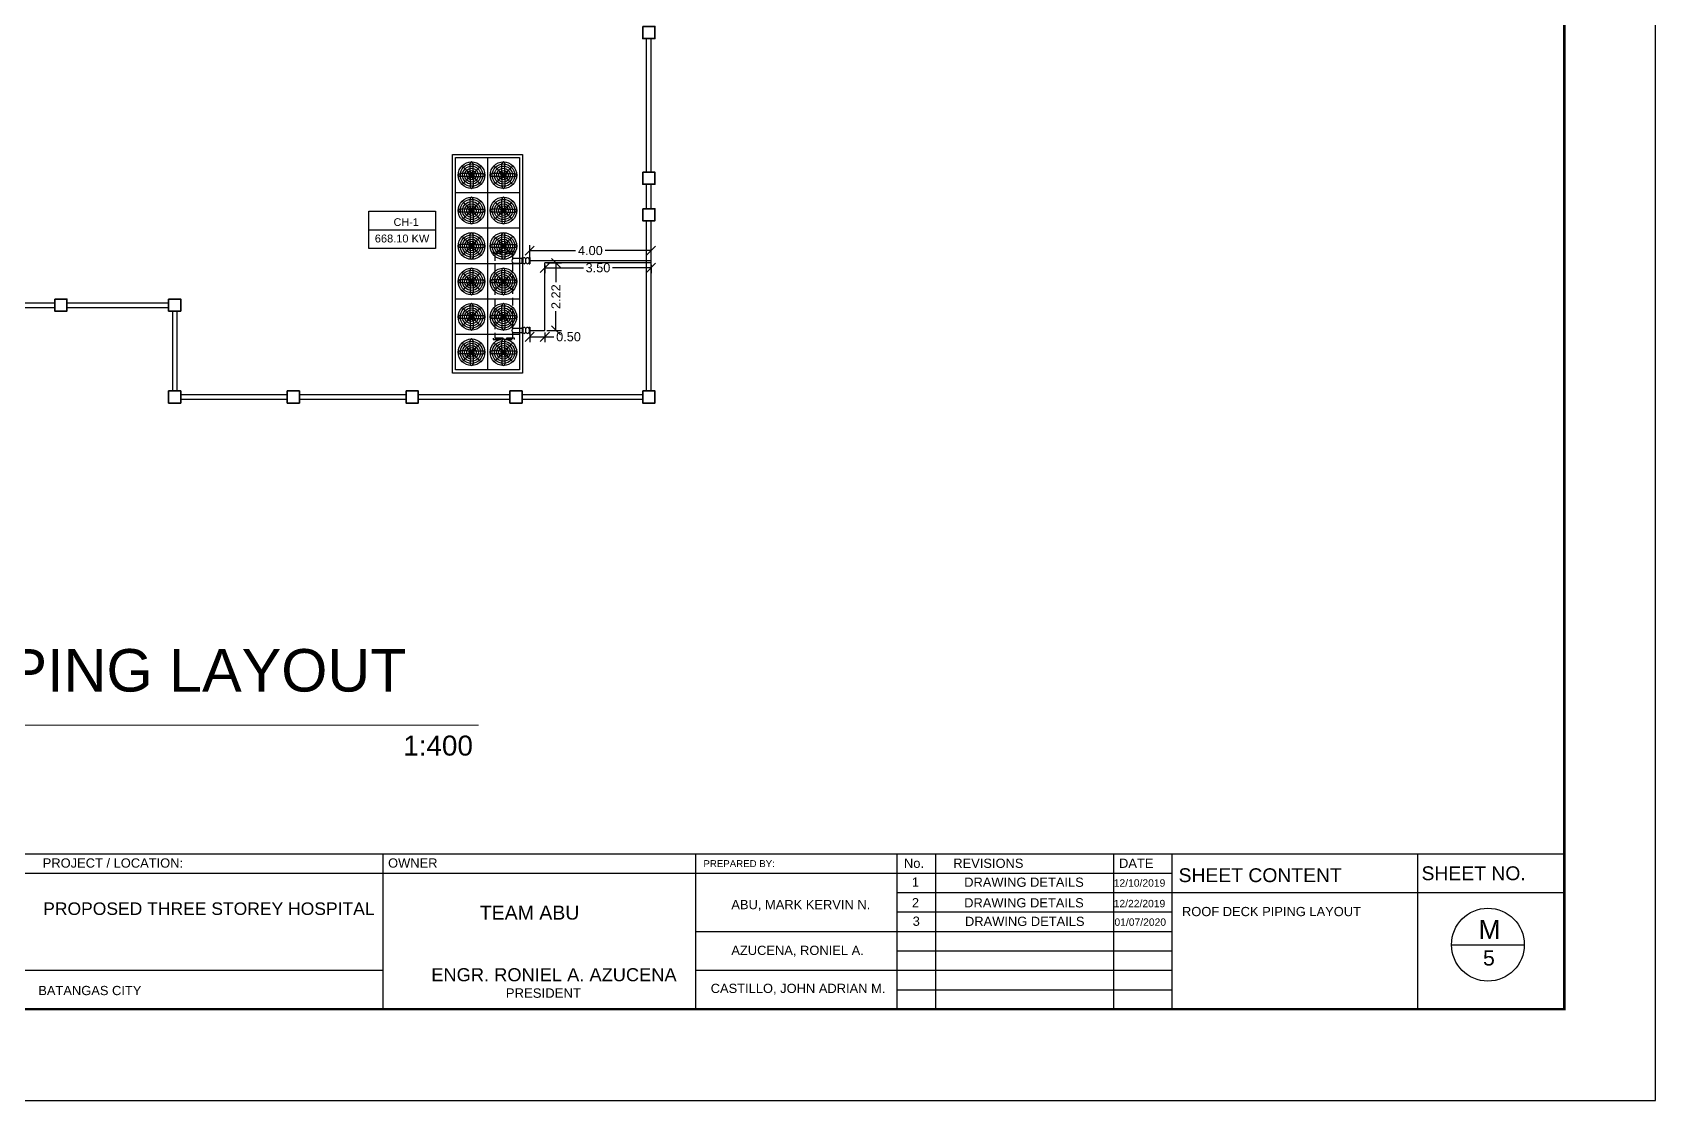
# Model space of a CAD drawing. Header units: millimetres. Extents: x 5 to 430, y 3 to 339.
# Drawn here: x 262.4 to 315.9, y 80.7 to 115.9 of the extents above; entities that cross this region are included whole.
import ezdxf

# ---------------------------------------------------------------- set-up
doc = ezdxf.new("R2010")
doc.units = ezdxf.units.MM
doc.header["$MEASUREMENT"] = 0
doc.linetypes.add('HIDDEN', pattern=[0.375, 0.25, -0.125])
for name, color, linetype in [('12- EQUIPMENT PIPING', 7, 'Continuous'), ('fcu line', 7, 'Continuous'), ('fcu return', 7, 'Continuous'), ('Legends', 7, 'Continuous'), ('template', 7, 'Continuous')]:
    doc.layers.add(name, color=color, linetype=linetype)
doc.styles.add('arial', font='arial.ttf')
doc.styles.get("Standard").update_dxf_attribs({"font": 'arial.ttf'})
doc.dimstyles.new('Copy of dimension', dxfattribs={"dimtxt": 0.3, "dimasz": 0.3, "dimexe": 0.18, "dimexo": 0.0625, "dimgap": 0.09, "dimtad": 0, "dimzin": 0, "dimdsep": 46, "dimtxsty": 'Standard', "dimblk": 'OBLIQUE', "dimcen": 0.09, "dimclrd": 256, "dimclre": 256, "dimclrt": 256, "dimadec": 0, "dimazin": 0, "dimtfac": 1, "dimtofl": 0, "dimtmove": 0, "dimatfit": 3, "dimldrblk": 'OBLIQUE', "dimfxl": 1, "dimtolj": 1, "dimtzin": 0, "dimarcsym": 0})

# ---------------------------------------------------------------- blocks, each defined once
blk = doc.blocks.new('A$C5C4829BB')
at = {"layer": '12- EQUIPMENT PIPING'}
for p, q in [((-0.104, 0), (-0.104, -0.01)), ((0.104, 0), (-0.104, 0)), ((0.104, 0), (0.104, -0.01)), ((-0.104, -0.01), (-0.104, -0.021)), ((0.104, -0.01), (-0.104, -0.01)), ((0.104, -0.01), (-0.104, -0.01)), ((0.104, -0.021), (-0.104, -0.021)), ((-0.104, -0.231), (-0.104, -0.241)), ((0.104, -0.231), (-0.104, -0.231)), ((-0.104, -0.241), (-0.104, -0.252)), ((0.104, -0.241), (-0.104, -0.241)), ((0.104, -0.241), (-0.104, -0.241)), ((0.104, -0.252), (-0.104, -0.252)), ((-0.081, -0.128), (-0.081, -0.123)), ((-0.081, -0.123), (0.081, -0.123)), ((-0.081, -0.128), (0.081, -0.128)), ((0.081, -0.128), (0.081, -0.123)), ((0.104, -0.01), (0.104, -0.021)), ((0.104, -0.231), (0.104, -0.241)), ((0.104, -0.241), (0.104, -0.252))]:
    blk.add_line(p, q, dxfattribs=at)
for centre, radius, start, end in [((-0.062, -0.073), 0.0375, 120, 240), ((-0.062, -0.178), 0.0375, 120, 240), ((-0.087, -0.031), 0.0116, 300, 60), ((-0.089, -0.118), 0.0147, 340.6616, 56.5259), ((-0.089, -0.133), 0.0149, 303.6567, 19.8306), ((-0.087, -0.221), 0.0116, 300, 60), ((0.089, -0.118), 0.0147, 123.4741, 199.3384), ((0.089, -0.133), 0.0149, 160.1694, 236.3433), ((0.087, -0.031), 0.0116, 120, 240), ((0.087, -0.221), 0.0116, 120, 240), ((0.062, -0.073), 0.0375, 300, 60), ((0.062, -0.178), 0.0375, 300, 60)]:
    blk.add_arc(centre, radius, start, end, dxfattribs=at)
blk = doc.blocks.new('A$C7569006E')
at = {"layer": '12- EQUIPMENT PIPING', "linetype": 'HIDDEN'}
for points in [[(-1.45, -0.65), (-1.4, -0.65), (-1.4, 0.05), (-1.45, 0.05)], [(1.4, -0.65), (1.45, -0.65), (1.45, 0.05), (1.4, 0.05)]]:
    blk.add_lwpolyline(points, close=True, dxfattribs=at)
for points in [[(1.222, -0.6), (1.4, -0.6), (1.4, 0), (-1.4, 0), (-1.4, -0.6), (-1.222, -0.6)], [(-1.072, -0.6), (1.072, -0.6)]]:
    blk.add_lwpolyline(points, dxfattribs=at)
at = {"layer": '12- EQUIPMENT PIPING', "linetype": 'Continuous'}
for points in [[(-1.072, -0.6), (-1.072, -0.9), (-1.222, -0.9), (-1.222, -0.6)], [(1.072, -0.6), (1.072, -0.9), (1.222, -0.9), (1.222, -0.6)]]:
    blk.add_lwpolyline(points, dxfattribs=at)
for centre in [(-1.147, -0.665), (1.147, -0.665)]:
    blk.add_arc(centre, 0.099, 40.7462, 139.2538, dxfattribs=at)
for p in [(-1.147, -0.9), (1.147, -0.9)]:
    blk.add_blockref('A$C5C4829BB', p, dxfattribs=at)
blk = doc.blocks.new('A$C3DE42100')
at = {"layer": '12- EQUIPMENT PIPING'}
for p, q in [((-6.207, -0.935), (-6.826, -0.315)), ((-6.826, -0.935), (-6.207, -0.315)), ((-6.566, -0.506), (-6.566, -0.234)), ((-6.468, -0.506), (-6.468, -0.239)), ((-5.04, -0.935), (-5.66, -0.315)), ((-5.66, -0.935), (-5.04, -0.315)), ((-5.399, -0.506), (-5.399, -0.234)), ((-5.301, -0.506), (-5.301, -0.239)), ((-3.874, -0.935), (-4.493, -0.315)), ((-4.493, -0.935), (-3.874, -0.315)), ((-4.232, -0.506), (-4.232, -0.234)), ((-4.134, -0.506), (-4.134, -0.239)), ((-2.707, -0.935), (-3.326, -0.315)), ((-3.326, -0.935), (-2.707, -0.315)), ((-3.066, -0.506), (-3.066, -0.234)), ((-2.968, -0.506), (-2.968, -0.239)), ((-1.54, -0.935), (-2.16, -0.315)), ((-2.16, -0.935), (-1.54, -0.315)), ((-1.899, -0.506), (-1.899, -0.234)), ((-1.801, -0.506), (-1.801, -0.239)), ((-0.374, -0.935), (-0.993, -0.315)), ((-0.993, -0.935), (-0.374, -0.315)), ((-0.732, -0.506), (-0.732, -0.234)), ((-0.634, -0.506), (-0.634, -0.239)), ((-6.636, -0.674), (-6.907, -0.674)), ((-6.636, -0.576), (-6.903, -0.576)), ((-6.561, -0.607), (-6.593, -0.607)), ((-6.561, -0.643), (-6.593, -0.643)), ((-6.59, -0.621), (-6.59, -0.629)), ((-6.566, -0.744), (-6.566, -1.011)), ((-6.535, -0.58), (-6.535, -0.549)), ((-6.535, -0.67), (-6.535, -0.701)), ((-6.513, -0.551), (-6.521, -0.551)), ((-6.521, -0.699), (-6.513, -0.699)), ((-6.499, -0.58), (-6.499, -0.549)), ((-6.499, -0.67), (-6.499, -0.701)), ((-6.472, -0.607), (-6.441, -0.607)), ((-6.472, -0.643), (-6.441, -0.643)), ((-6.468, -0.744), (-6.468, -1.016)), ((-6.443, -0.629), (-6.443, -0.621)), ((-6.398, -0.576), (-6.126, -0.576)), ((-6.398, -0.674), (-6.13, -0.674)), ((-5.469, -0.674), (-5.741, -0.674)), ((-5.469, -0.576), (-5.736, -0.576)), ((-5.395, -0.607), (-5.426, -0.607)), ((-5.395, -0.643), (-5.426, -0.643)), ((-5.424, -0.621), (-5.424, -0.629)), ((-5.399, -0.744), (-5.399, -1.011)), ((-5.368, -0.58), (-5.368, -0.549)), ((-5.368, -0.67), (-5.368, -0.701)), ((-5.346, -0.551), (-5.354, -0.551)), ((-5.354, -0.699), (-5.346, -0.699)), ((-5.332, -0.58), (-5.332, -0.549)), ((-5.332, -0.67), (-5.332, -0.701)), ((-5.305, -0.607), (-5.274, -0.607)), ((-5.305, -0.643), (-5.274, -0.643)), ((-5.301, -0.744), (-5.301, -1.016)), ((-5.276, -0.629), (-5.276, -0.621)), ((-5.231, -0.576), (-4.959, -0.576)), ((-5.231, -0.674), (-4.964, -0.674)), ((-4.302, -0.674), (-4.574, -0.674)), ((-4.302, -0.576), (-4.57, -0.576)), ((-4.228, -0.607), (-4.259, -0.607)), ((-4.228, -0.643), (-4.259, -0.643)), ((-4.257, -0.621), (-4.257, -0.629)), ((-4.232, -0.744), (-4.232, -1.011)), ((-4.201, -0.58), (-4.201, -0.549)), ((-4.201, -0.67), (-4.201, -0.701)), ((-4.179, -0.551), (-4.187, -0.551)), ((-4.187, -0.699), (-4.179, -0.699)), ((-4.165, -0.58), (-4.165, -0.549)), ((-4.165, -0.67), (-4.165, -0.701)), ((-4.139, -0.607), (-4.107, -0.607)), ((-4.139, -0.643), (-4.107, -0.643)), ((-4.134, -0.744), (-4.134, -1.016)), ((-4.11, -0.629), (-4.11, -0.621)), ((-4.064, -0.576), (-3.793, -0.576)), ((-4.064, -0.674), (-3.797, -0.674)), ((-3.136, -0.674), (-3.407, -0.674)), ((-3.136, -0.576), (-3.403, -0.576)), ((-3.061, -0.607), (-3.093, -0.607)), ((-3.061, -0.643), (-3.093, -0.643)), ((-3.09, -0.621), (-3.09, -0.629)), ((-3.066, -0.744), (-3.066, -1.011)), ((-3.035, -0.58), (-3.035, -0.549)), ((-3.035, -0.67), (-3.035, -0.701)), ((-3.013, -0.551), (-3.021, -0.551)), ((-3.021, -0.699), (-3.013, -0.699)), ((-2.999, -0.58), (-2.999, -0.549)), ((-2.999, -0.67), (-2.999, -0.701)), ((-2.972, -0.607), (-2.941, -0.607)), ((-2.972, -0.643), (-2.941, -0.643)), ((-2.968, -0.744), (-2.968, -1.016)), ((-2.943, -0.629), (-2.943, -0.621)), ((-2.898, -0.576), (-2.626, -0.576)), ((-2.898, -0.674), (-2.63, -0.674)), ((-1.969, -0.674), (-2.241, -0.674)), ((-1.969, -0.576), (-2.236, -0.576)), ((-1.895, -0.607), (-1.926, -0.607)), ((-1.895, -0.643), (-1.926, -0.643)), ((-1.924, -0.621), (-1.924, -0.629)), ((-1.899, -0.744), (-1.899, -1.011)), ((-1.868, -0.58), (-1.868, -0.549)), ((-1.868, -0.67), (-1.868, -0.701)), ((-1.846, -0.551), (-1.854, -0.551)), ((-1.854, -0.699), (-1.846, -0.699)), ((-1.832, -0.58), (-1.832, -0.549)), ((-1.832, -0.67), (-1.832, -0.701)), ((-1.805, -0.607), (-1.774, -0.607)), ((-1.805, -0.643), (-1.774, -0.643)), ((-1.801, -0.744), (-1.801, -1.016)), ((-1.776, -0.629), (-1.776, -0.621)), ((-1.731, -0.576), (-1.459, -0.576)), ((-1.731, -0.674), (-1.464, -0.674)), ((-0.802, -0.674), (-1.074, -0.674)), ((-0.802, -0.576), (-1.07, -0.576)), ((-0.728, -0.607), (-0.759, -0.607)), ((-0.728, -0.643), (-0.759, -0.643)), ((-0.757, -0.621), (-0.757, -0.629)), ((-0.732, -0.744), (-0.732, -1.011)), ((-0.701, -0.58), (-0.701, -0.549)), ((-0.701, -0.67), (-0.701, -0.701)), ((-0.679, -0.551), (-0.687, -0.551)), ((-0.687, -0.699), (-0.679, -0.699)), ((-0.665, -0.58), (-0.665, -0.549)), ((-0.665, -0.67), (-0.665, -0.701)), ((-0.639, -0.607), (-0.607, -0.607)), ((-0.639, -0.643), (-0.607, -0.643)), ((-0.634, -0.744), (-0.634, -1.016)), ((-0.61, -0.629), (-0.61, -0.621)), ((-0.564, -0.576), (-0.293, -0.576)), ((-0.564, -0.674), (-0.297, -0.674)), ((-6.207, -1.365), (-6.826, -1.985)), ((-6.826, -1.365), (-6.207, -1.985)), ((-6.566, -1.556), (-6.566, -1.289)), ((-6.535, -1.63), (-6.535, -1.599)), ((-6.521, -1.601), (-6.513, -1.601)), ((-6.499, -1.63), (-6.499, -1.599)), ((-6.468, -1.556), (-6.468, -1.284)), ((-5.04, -1.365), (-5.66, -1.985)), ((-5.66, -1.365), (-5.04, -1.985)), ((-5.399, -1.556), (-5.399, -1.289)), ((-5.368, -1.63), (-5.368, -1.599)), ((-5.354, -1.601), (-5.346, -1.601)), ((-5.332, -1.63), (-5.332, -1.599)), ((-5.301, -1.556), (-5.301, -1.284)), ((-3.874, -1.365), (-4.493, -1.985)), ((-4.493, -1.365), (-3.874, -1.985)), ((-4.232, -1.556), (-4.232, -1.289)), ((-4.201, -1.63), (-4.201, -1.599)), ((-4.187, -1.601), (-4.179, -1.601)), ((-4.165, -1.63), (-4.165, -1.599)), ((-4.134, -1.556), (-4.134, -1.284)), ((-2.707, -1.365), (-3.326, -1.985)), ((-3.326, -1.365), (-2.707, -1.985)), ((-3.066, -1.556), (-3.066, -1.289)), ((-3.035, -1.63), (-3.035, -1.599)), ((-3.021, -1.601), (-3.013, -1.601)), ((-2.999, -1.63), (-2.999, -1.599)), ((-2.968, -1.556), (-2.968, -1.284)), ((-1.54, -1.365), (-2.16, -1.985)), ((-2.16, -1.365), (-1.54, -1.985)), ((-1.899, -1.556), (-1.899, -1.289)), ((-1.868, -1.63), (-1.868, -1.599)), ((-1.854, -1.601), (-1.846, -1.601)), ((-1.832, -1.63), (-1.832, -1.599)), ((-1.801, -1.556), (-1.801, -1.284)), ((-0.374, -1.365), (-0.993, -1.985)), ((-0.993, -1.365), (-0.374, -1.985)), ((-0.732, -1.556), (-0.732, -1.289)), ((-0.701, -1.63), (-0.701, -1.599)), ((-0.687, -1.601), (-0.679, -1.601)), ((-0.665, -1.63), (-0.665, -1.599)), ((-0.634, -1.556), (-0.634, -1.284)), ((-6.636, -1.626), (-6.907, -1.626)), ((-6.636, -1.724), (-6.903, -1.724)), ((-6.561, -1.657), (-6.593, -1.657)), ((-6.561, -1.693), (-6.593, -1.693)), ((-6.59, -1.679), (-6.59, -1.671)), ((-6.566, -1.794), (-6.566, -2.066)), ((-6.535, -1.72), (-6.535, -1.751)), ((-6.513, -1.749), (-6.521, -1.749)), ((-6.499, -1.72), (-6.499, -1.751)), ((-6.472, -1.657), (-6.441, -1.657)), ((-6.472, -1.693), (-6.441, -1.693)), ((-6.468, -1.794), (-6.468, -2.061)), ((-6.443, -1.671), (-6.443, -1.679)), ((-6.398, -1.626), (-6.13, -1.626)), ((-6.398, -1.724), (-6.126, -1.724)), ((-5.469, -1.626), (-5.741, -1.626)), ((-5.469, -1.724), (-5.736, -1.724)), ((-5.395, -1.657), (-5.426, -1.657)), ((-5.395, -1.693), (-5.426, -1.693)), ((-5.424, -1.679), (-5.424, -1.671)), ((-5.399, -1.794), (-5.399, -2.066)), ((-5.368, -1.72), (-5.368, -1.751)), ((-5.346, -1.749), (-5.354, -1.749)), ((-5.332, -1.72), (-5.332, -1.751)), ((-5.305, -1.657), (-5.274, -1.657)), ((-5.305, -1.693), (-5.274, -1.693)), ((-5.301, -1.794), (-5.301, -2.061)), ((-5.276, -1.671), (-5.276, -1.679)), ((-5.231, -1.626), (-4.964, -1.626)), ((-5.231, -1.724), (-4.959, -1.724)), ((-4.302, -1.626), (-4.574, -1.626)), ((-4.302, -1.724), (-4.57, -1.724)), ((-4.228, -1.657), (-4.259, -1.657)), ((-4.228, -1.693), (-4.259, -1.693)), ((-4.257, -1.679), (-4.257, -1.671)), ((-4.232, -1.794), (-4.232, -2.066)), ((-4.201, -1.72), (-4.201, -1.751)), ((-4.179, -1.749), (-4.187, -1.749)), ((-4.165, -1.72), (-4.165, -1.751)), ((-4.139, -1.657), (-4.107, -1.657)), ((-4.139, -1.693), (-4.107, -1.693)), ((-4.134, -1.794), (-4.134, -2.061)), ((-4.11, -1.671), (-4.11, -1.679)), ((-4.064, -1.626), (-3.797, -1.626)), ((-4.064, -1.724), (-3.793, -1.724)), ((-3.136, -1.626), (-3.407, -1.626)), ((-3.136, -1.724), (-3.403, -1.724)), ((-3.061, -1.657), (-3.093, -1.657)), ((-3.061, -1.693), (-3.093, -1.693)), ((-3.09, -1.679), (-3.09, -1.671)), ((-3.066, -1.794), (-3.066, -2.066)), ((-3.035, -1.72), (-3.035, -1.751)), ((-3.013, -1.749), (-3.021, -1.749)), ((-2.999, -1.72), (-2.999, -1.751)), ((-2.972, -1.657), (-2.941, -1.657)), ((-2.972, -1.693), (-2.941, -1.693)), ((-2.968, -1.794), (-2.968, -2.061)), ((-2.943, -1.671), (-2.943, -1.679)), ((-2.898, -1.626), (-2.63, -1.626)), ((-2.898, -1.724), (-2.626, -1.724)), ((-1.969, -1.626), (-2.241, -1.626)), ((-1.969, -1.724), (-2.236, -1.724)), ((-1.895, -1.657), (-1.926, -1.657)), ((-1.895, -1.693), (-1.926, -1.693)), ((-1.924, -1.679), (-1.924, -1.671)), ((-1.899, -1.794), (-1.899, -2.066)), ((-1.868, -1.72), (-1.868, -1.751)), ((-1.846, -1.749), (-1.854, -1.749)), ((-1.832, -1.72), (-1.832, -1.751)), ((-1.805, -1.657), (-1.774, -1.657)), ((-1.805, -1.693), (-1.774, -1.693)), ((-1.801, -1.794), (-1.801, -2.061)), ((-1.776, -1.671), (-1.776, -1.679)), ((-1.731, -1.626), (-1.464, -1.626)), ((-1.731, -1.724), (-1.459, -1.724)), ((-0.802, -1.626), (-1.074, -1.626)), ((-0.802, -1.724), (-1.07, -1.724)), ((-0.728, -1.657), (-0.759, -1.657)), ((-0.728, -1.693), (-0.759, -1.693)), ((-0.757, -1.679), (-0.757, -1.671)), ((-0.732, -1.794), (-0.732, -2.066)), ((-0.701, -1.72), (-0.701, -1.751)), ((-0.679, -1.749), (-0.687, -1.749)), ((-0.665, -1.72), (-0.665, -1.751)), ((-0.639, -1.657), (-0.607, -1.657)), ((-0.639, -1.693), (-0.607, -1.693)), ((-0.634, -1.794), (-0.634, -2.061)), ((-0.61, -1.671), (-0.61, -1.679)), ((-0.564, -1.626), (-0.297, -1.626)), ((-0.564, -1.724), (-0.293, -1.724))]:
    blk.add_line(p, q, dxfattribs=at)
at = {"layer": '12- EQUIPMENT PIPING', "linetype": 'Continuous'}
for p, q in [((-5.933, -2.2), (-5.933, -0.1)), ((-4.767, -2.2), (-4.767, -0.1)), ((-3.6, -2.2), (-3.6, -0.1)), ((-2.433, -2.2), (-2.433, -0.1)), ((-1.267, -2.2), (-1.267, -0.1)), ((-0.1, -1.15), (-7.1, -1.15))]:
    blk.add_line(p, q, dxfattribs=at)
for points in [[(-7.2, 0), (0, 0), (0, -2.3), (-7.2, -2.3)], [(-7.1, -0.1), (-0.1, -0.1), (-0.1, -2.2), (-7.1, -2.2)]]:
    blk.add_lwpolyline(points, close=True, dxfattribs=at)
at = {"layer": '12- EQUIPMENT PIPING'}
for centre, radius in [((-6.517, -0.625), 0.438), ((-6.517, -0.625), 0.368), ((-6.517, -0.625), 0.297), ((-6.517, -0.625), 0.227), ((-6.517, -0.625), 0.157), ((-5.35, -0.625), 0.438), ((-5.35, -0.625), 0.368), ((-5.35, -0.625), 0.297), ((-5.35, -0.625), 0.227), ((-5.35, -0.625), 0.157), ((-4.183, -0.625), 0.438), ((-4.183, -0.625), 0.368), ((-4.183, -0.625), 0.297), ((-4.183, -0.625), 0.227), ((-4.183, -0.625), 0.157), ((-3.017, -0.625), 0.438), ((-3.017, -0.625), 0.368), ((-3.017, -0.625), 0.297), ((-3.017, -0.625), 0.227), ((-3.017, -0.625), 0.157), ((-1.85, -0.625), 0.438), ((-1.85, -0.625), 0.368), ((-1.85, -0.625), 0.297), ((-1.85, -0.625), 0.227), ((-1.85, -0.625), 0.157), ((-0.683, -0.625), 0.438), ((-0.683, -0.625), 0.368), ((-0.683, -0.625), 0.297), ((-0.683, -0.625), 0.227), ((-0.683, -0.625), 0.157), ((-6.517, -0.625), 0.0481), ((-6.517, -0.625), 0.0481), ((-6.517, -0.625), 0.0481), ((-6.517, -0.625), 0.0481), ((-5.35, -0.625), 0.0481), ((-5.35, -0.625), 0.0481), ((-5.35, -0.625), 0.0481), ((-5.35, -0.625), 0.0481), ((-4.183, -0.625), 0.0481), ((-4.183, -0.625), 0.0481), ((-4.183, -0.625), 0.0481), ((-4.183, -0.625), 0.0481), ((-3.017, -0.625), 0.0481), ((-3.017, -0.625), 0.0481), ((-3.017, -0.625), 0.0481), ((-3.017, -0.625), 0.0481), ((-1.85, -0.625), 0.0481), ((-1.85, -0.625), 0.0481), ((-1.85, -0.625), 0.0481), ((-1.85, -0.625), 0.0481), ((-0.683, -0.625), 0.0481), ((-0.683, -0.625), 0.0481), ((-0.683, -0.625), 0.0481), ((-0.683, -0.625), 0.0481), ((-6.517, -1.675), 0.438), ((-6.517, -1.675), 0.368), ((-6.517, -1.675), 0.297), ((-6.517, -1.675), 0.227), ((-6.517, -1.675), 0.157), ((-5.35, -1.675), 0.438), ((-5.35, -1.675), 0.368), ((-5.35, -1.675), 0.297), ((-5.35, -1.675), 0.227), ((-5.35, -1.675), 0.157), ((-4.183, -1.675), 0.438), ((-4.183, -1.675), 0.368), ((-4.183, -1.675), 0.297), ((-4.183, -1.675), 0.227), ((-4.183, -1.675), 0.157), ((-3.017, -1.675), 0.438), ((-3.017, -1.675), 0.368), ((-3.017, -1.675), 0.297), ((-3.017, -1.675), 0.227), ((-3.017, -1.675), 0.157), ((-1.85, -1.675), 0.438), ((-1.85, -1.675), 0.368), ((-1.85, -1.675), 0.297), ((-1.85, -1.675), 0.227), ((-1.85, -1.675), 0.157), ((-0.683, -1.675), 0.438), ((-0.683, -1.675), 0.368), ((-0.683, -1.675), 0.297), ((-0.683, -1.675), 0.227), ((-0.683, -1.675), 0.157), ((-6.517, -1.675), 0.0481), ((-6.517, -1.675), 0.0481), ((-6.517, -1.675), 0.0481), ((-6.517, -1.675), 0.0481), ((-5.35, -1.675), 0.0481), ((-5.35, -1.675), 0.0481), ((-5.35, -1.675), 0.0481), ((-5.35, -1.675), 0.0481), ((-4.183, -1.675), 0.0481), ((-4.183, -1.675), 0.0481), ((-4.183, -1.675), 0.0481), ((-4.183, -1.675), 0.0481), ((-3.017, -1.675), 0.0481), ((-3.017, -1.675), 0.0481), ((-3.017, -1.675), 0.0481), ((-3.017, -1.675), 0.0481), ((-1.85, -1.675), 0.0481), ((-1.85, -1.675), 0.0481), ((-1.85, -1.675), 0.0481), ((-1.85, -1.675), 0.0481), ((-0.683, -1.675), 0.0481), ((-0.683, -1.675), 0.0481), ((-0.683, -1.675), 0.0481), ((-0.683, -1.675), 0.0481)]:
    blk.add_circle(centre, radius, dxfattribs=at)
for centre, radius, start, end in [((-6.514, -0.239), 0.0516, 93.0001, 179.9416), ((-6.521, -0.506), 0.045, 180, 270), ((-6.519, -0.239), 0.0516, 0.0584, 86.9999), ((-6.513, -0.506), 0.045, 270, 360), ((-5.347, -0.239), 0.0516, 93.0001, 179.9416), ((-5.354, -0.506), 0.045, 180, 270), ((-5.353, -0.239), 0.0516, 0.0584, 86.9999), ((-5.346, -0.506), 0.045, 270, 360), ((-4.181, -0.239), 0.0516, 93.0001, 179.9416), ((-4.187, -0.506), 0.045, 180, 270), ((-4.186, -0.239), 0.0516, 0.0584, 86.9999), ((-4.179, -0.506), 0.045, 270, 360), ((-3.014, -0.239), 0.0516, 93.0001, 179.9416), ((-3.021, -0.506), 0.045, 180, 270), ((-3.019, -0.239), 0.0516, 0.0584, 86.9999), ((-3.013, -0.506), 0.045, 270, 360), ((-1.847, -0.239), 0.0516, 93.0001, 179.9416), ((-1.854, -0.506), 0.045, 180, 270), ((-1.853, -0.239), 0.0516, 0.0584, 86.9999), ((-1.846, -0.506), 0.045, 270, 360), ((-0.681, -0.239), 0.0516, 93.0001, 179.9416), ((-0.687, -0.506), 0.045, 180, 270), ((-0.686, -0.239), 0.0516, 0.0584, 86.9999), ((-0.679, -0.506), 0.045, 270, 360), ((-6.903, -0.628), 0.0516, 90.0584, 176.9999), ((-6.903, -0.622), 0.0516, 183.0001, 269.9416), ((-6.636, -0.621), 0.045, 360, 90), ((-6.636, -0.629), 0.045, 270, 360), ((-6.517, -0.625), 0.0738, 104.1169, 165.8831), ((-6.517, -0.625), 0.0738, 194.1169, 255.8831), ((-6.521, -0.744), 0.045, 90, 180), ((-6.514, -1.011), 0.0516, 180.0584, 266.9999), ((-6.519, -1.011), 0.0516, 273.0001, 359.9416), ((-6.513, -0.744), 0.045, 360, 90), ((-6.517, -0.625), 0.0738, 14.1169, 75.8831), ((-6.517, -0.625), 0.0738, 284.1169, 345.8831), ((-6.398, -0.621), 0.045, 90, 180), ((-6.398, -0.629), 0.045, 180, 270), ((-6.13, -0.628), 0.0516, 3.0001, 89.9416), ((-6.13, -0.622), 0.0516, 270.0584, 356.9999), ((-5.736, -0.628), 0.0516, 90.0584, 176.9999), ((-5.736, -0.622), 0.0516, 183.0001, 269.9416), ((-5.469, -0.621), 0.045, 360, 90), ((-5.469, -0.629), 0.045, 270, 360), ((-5.35, -0.625), 0.0738, 104.1169, 165.8831), ((-5.35, -0.625), 0.0738, 194.1169, 255.8831), ((-5.354, -0.744), 0.045, 90, 180), ((-5.347, -1.011), 0.0516, 180.0584, 266.9999), ((-5.353, -1.011), 0.0516, 273.0001, 359.9416), ((-5.346, -0.744), 0.045, 360, 90), ((-5.35, -0.625), 0.0738, 14.1169, 75.8831), ((-5.35, -0.625), 0.0738, 284.1169, 345.8831), ((-5.231, -0.621), 0.045, 90, 180), ((-5.231, -0.629), 0.045, 180, 270), ((-4.964, -0.628), 0.0516, 3.0001, 89.9416), ((-4.964, -0.622), 0.0516, 270.0584, 356.9999), ((-4.57, -0.628), 0.0516, 90.0584, 176.9999), ((-4.57, -0.622), 0.0516, 183.0001, 269.9416), ((-4.302, -0.621), 0.045, 360, 90), ((-4.302, -0.629), 0.045, 270, 360), ((-4.183, -0.625), 0.0738, 104.1169, 165.8831), ((-4.183, -0.625), 0.0738, 194.1169, 255.8831), ((-4.187, -0.744), 0.045, 90, 180), ((-4.181, -1.011), 0.0516, 180.0584, 266.9999), ((-4.186, -1.011), 0.0516, 273.0001, 359.9416), ((-4.179, -0.744), 0.045, 360, 90), ((-4.183, -0.625), 0.0738, 14.1169, 75.8831), ((-4.183, -0.625), 0.0738, 284.1169, 345.8831), ((-4.064, -0.621), 0.045, 90, 180), ((-4.064, -0.629), 0.045, 180, 270), ((-3.797, -0.628), 0.0516, 3.0001, 89.9416), ((-3.797, -0.622), 0.0516, 270.0584, 356.9999), ((-3.403, -0.628), 0.0516, 90.0584, 176.9999), ((-3.403, -0.622), 0.0516, 183.0001, 269.9416), ((-3.136, -0.621), 0.045, 360, 90), ((-3.136, -0.629), 0.045, 270, 360), ((-3.017, -0.625), 0.0738, 104.1169, 165.8831), ((-3.017, -0.625), 0.0738, 194.1169, 255.8831), ((-3.021, -0.744), 0.045, 90, 180), ((-3.014, -1.011), 0.0516, 180.0584, 266.9999), ((-3.019, -1.011), 0.0516, 273.0001, 359.9416), ((-3.013, -0.744), 0.045, 360, 90), ((-3.017, -0.625), 0.0738, 14.1169, 75.8831), ((-3.017, -0.625), 0.0738, 284.1169, 345.8831), ((-2.898, -0.621), 0.045, 90, 180), ((-2.898, -0.629), 0.045, 180, 270), ((-2.63, -0.628), 0.0516, 3.0001, 89.9416), ((-2.63, -0.622), 0.0516, 270.0584, 356.9999), ((-2.236, -0.628), 0.0516, 90.0584, 176.9999), ((-2.236, -0.622), 0.0516, 183.0001, 269.9416), ((-1.969, -0.621), 0.045, 360, 90), ((-1.969, -0.629), 0.045, 270, 360), ((-1.85, -0.625), 0.0738, 104.1169, 165.8831), ((-1.85, -0.625), 0.0738, 194.1169, 255.8831), ((-1.854, -0.744), 0.045, 90, 180), ((-1.847, -1.011), 0.0516, 180.0584, 266.9999), ((-1.853, -1.011), 0.0516, 273.0001, 359.9416), ((-1.846, -0.744), 0.045, 360, 90), ((-1.85, -0.625), 0.0738, 14.1169, 75.8831), ((-1.85, -0.625), 0.0738, 284.1169, 345.8831), ((-1.731, -0.621), 0.045, 90, 180), ((-1.731, -0.629), 0.045, 180, 270), ((-1.464, -0.628), 0.0516, 3.0001, 89.9416), ((-1.464, -0.622), 0.0516, 270.0584, 356.9999), ((-1.07, -0.628), 0.0516, 90.0584, 176.9999), ((-1.07, -0.622), 0.0516, 183.0001, 269.9416), ((-0.802, -0.621), 0.045, 360, 90), ((-0.802, -0.629), 0.045, 270, 360), ((-0.683, -0.625), 0.0738, 104.1169, 165.8831), ((-0.683, -0.625), 0.0738, 194.1169, 255.8831), ((-0.687, -0.744), 0.045, 90, 180), ((-0.681, -1.011), 0.0516, 180.0584, 266.9999), ((-0.686, -1.011), 0.0516, 273.0001, 359.9416), ((-0.679, -0.744), 0.045, 360, 90), ((-0.683, -0.625), 0.0738, 14.1169, 75.8831), ((-0.683, -0.625), 0.0738, 284.1169, 345.8831), ((-0.564, -0.621), 0.045, 90, 180), ((-0.564, -0.629), 0.045, 180, 270), ((-0.297, -0.628), 0.0516, 3.0001, 89.9416), ((-0.297, -0.622), 0.0516, 270.0584, 356.9999), ((-6.517, -1.675), 0.0738, 104.1169, 165.8831), ((-6.514, -1.289), 0.0516, 93.0001, 179.9416), ((-6.521, -1.556), 0.045, 180, 270), ((-6.519, -1.289), 0.0516, 0.0584, 86.9999), ((-6.513, -1.556), 0.045, 270, 0), ((-6.517, -1.675), 0.0738, 14.1169, 75.8831), ((-5.35, -1.675), 0.0738, 104.1169, 165.8831), ((-5.347, -1.289), 0.0516, 93.0001, 179.9416), ((-5.354, -1.556), 0.045, 180, 270), ((-5.353, -1.289), 0.0516, 0.0584, 86.9999), ((-5.346, -1.556), 0.045, 270, 0), ((-5.35, -1.675), 0.0738, 14.1169, 75.8831), ((-4.183, -1.675), 0.0738, 104.1169, 165.8831), ((-4.181, -1.289), 0.0516, 93.0001, 179.9416), ((-4.187, -1.556), 0.045, 180, 270), ((-4.186, -1.289), 0.0516, 0.0584, 86.9999), ((-4.179, -1.556), 0.045, 270, 0), ((-4.183, -1.675), 0.0738, 14.1169, 75.8831), ((-3.017, -1.675), 0.0738, 104.1169, 165.8831), ((-3.014, -1.289), 0.0516, 93.0001, 179.9416), ((-3.021, -1.556), 0.045, 180, 270), ((-3.019, -1.289), 0.0516, 0.0584, 86.9999), ((-3.013, -1.556), 0.045, 270, 0), ((-3.017, -1.675), 0.0738, 14.1169, 75.8831), ((-1.85, -1.675), 0.0738, 104.1169, 165.8831), ((-1.847, -1.289), 0.0516, 93.0001, 179.9416), ((-1.854, -1.556), 0.045, 180, 270), ((-1.853, -1.289), 0.0516, 0.0584, 86.9999), ((-1.846, -1.556), 0.045, 270, 0), ((-1.85, -1.675), 0.0738, 14.1169, 75.8831), ((-0.683, -1.675), 0.0738, 104.1169, 165.8831), ((-0.681, -1.289), 0.0516, 93.0001, 179.9416), ((-0.687, -1.556), 0.045, 180, 270), ((-0.686, -1.289), 0.0516, 0.0584, 86.9999), ((-0.679, -1.556), 0.045, 270, 0), ((-0.683, -1.675), 0.0738, 14.1169, 75.8831), ((-6.903, -1.678), 0.0516, 90.0584, 176.9999), ((-6.903, -1.672), 0.0516, 183.0001, 269.9416), ((-6.636, -1.671), 0.045, 0, 90), ((-6.636, -1.679), 0.045, 270, 0), ((-6.517, -1.675), 0.0738, 194.1169, 255.8831), ((-6.521, -1.794), 0.045, 90, 180), ((-6.514, -2.061), 0.0516, 180.0584, 266.9999), ((-6.519, -2.061), 0.0516, 273.0001, 359.9416), ((-6.513, -1.794), 0.045, 0, 90), ((-6.517, -1.675), 0.0738, 284.1169, 345.8831), ((-6.398, -1.671), 0.045, 90, 180), ((-6.398, -1.679), 0.045, 180, 270), ((-6.13, -1.678), 0.0516, 3.0001, 89.9416), ((-6.13, -1.672), 0.0516, 270.0584, 356.9999), ((-5.736, -1.678), 0.0516, 90.0584, 176.9999), ((-5.736, -1.672), 0.0516, 183.0001, 269.9416), ((-5.469, -1.671), 0.045, 0, 90), ((-5.469, -1.679), 0.045, 270, 0), ((-5.35, -1.675), 0.0738, 194.1169, 255.8831), ((-5.354, -1.794), 0.045, 90, 180), ((-5.347, -2.061), 0.0516, 180.0584, 266.9999), ((-5.353, -2.061), 0.0516, 273.0001, 359.9416), ((-5.346, -1.794), 0.045, 0, 90), ((-5.35, -1.675), 0.0738, 284.1169, 345.8831), ((-5.231, -1.671), 0.045, 90, 180), ((-5.231, -1.679), 0.045, 180, 270), ((-4.964, -1.678), 0.0516, 3.0001, 89.9416), ((-4.964, -1.672), 0.0516, 270.0584, 356.9999), ((-4.57, -1.678), 0.0516, 90.0584, 176.9999), ((-4.57, -1.672), 0.0516, 183.0001, 269.9416), ((-4.302, -1.671), 0.045, 0, 90), ((-4.302, -1.679), 0.045, 270, 0), ((-4.183, -1.675), 0.0738, 194.1169, 255.8831), ((-4.187, -1.794), 0.045, 90, 180), ((-4.181, -2.061), 0.0516, 180.0584, 266.9999), ((-4.186, -2.061), 0.0516, 273.0001, 359.9416), ((-4.179, -1.794), 0.045, 0, 90), ((-4.183, -1.675), 0.0738, 284.1169, 345.8831), ((-4.064, -1.671), 0.045, 90, 180), ((-4.064, -1.679), 0.045, 180, 270), ((-3.797, -1.678), 0.0516, 3.0001, 89.9416), ((-3.797, -1.672), 0.0516, 270.0584, 356.9999), ((-3.403, -1.678), 0.0516, 90.0584, 176.9999), ((-3.403, -1.672), 0.0516, 183.0001, 269.9416), ((-3.136, -1.671), 0.045, 0, 90), ((-3.136, -1.679), 0.045, 270, 0), ((-3.017, -1.675), 0.0738, 194.1169, 255.8831), ((-3.021, -1.794), 0.045, 90, 180), ((-3.014, -2.061), 0.0516, 180.0584, 266.9999), ((-3.019, -2.061), 0.0516, 273.0001, 359.9416), ((-3.013, -1.794), 0.045, 0, 90), ((-3.017, -1.675), 0.0738, 284.1169, 345.8831), ((-2.898, -1.671), 0.045, 90, 180), ((-2.898, -1.679), 0.045, 180, 270), ((-2.63, -1.678), 0.0516, 3.0001, 89.9416), ((-2.63, -1.672), 0.0516, 270.0584, 356.9999), ((-2.236, -1.678), 0.0516, 90.0584, 176.9999), ((-2.236, -1.672), 0.0516, 183.0001, 269.9416), ((-1.969, -1.671), 0.045, 0, 90), ((-1.969, -1.679), 0.045, 270, 0), ((-1.85, -1.675), 0.0738, 194.1169, 255.8831), ((-1.854, -1.794), 0.045, 90, 180), ((-1.847, -2.061), 0.0516, 180.0584, 266.9999), ((-1.853, -2.061), 0.0516, 273.0001, 359.9416), ((-1.846, -1.794), 0.045, 0, 90), ((-1.85, -1.675), 0.0738, 284.1169, 345.8831), ((-1.731, -1.671), 0.045, 90, 180), ((-1.731, -1.679), 0.045, 180, 270), ((-1.464, -1.678), 0.0516, 3.0001, 89.9416), ((-1.464, -1.672), 0.0516, 270.0584, 356.9999), ((-1.07, -1.678), 0.0516, 90.0584, 176.9999), ((-1.07, -1.672), 0.0516, 183.0001, 269.9416), ((-0.802, -1.671), 0.045, 0, 90), ((-0.802, -1.679), 0.045, 270, 0), ((-0.683, -1.675), 0.0738, 194.1169, 255.8831), ((-0.687, -1.794), 0.045, 90, 180), ((-0.681, -2.061), 0.0516, 180.0584, 266.9999), ((-0.686, -2.061), 0.0516, 273.0001, 359.9416), ((-0.679, -1.794), 0.045, 0, 90), ((-0.683, -1.675), 0.0738, 284.1169, 345.8831), ((-0.564, -1.671), 0.045, 90, 180), ((-0.564, -1.679), 0.045, 180, 270), ((-0.297, -1.678), 0.0516, 3.0001, 89.9416), ((-0.297, -1.672), 0.0516, 270.0584, 356.9999)]:
    blk.add_arc(centre, radius, start, end, dxfattribs=at)
at = {"layer": '12- EQUIPMENT PIPING', "linetype": 'Continuous'}
blk.add_blockref('A$C7569006E', (-4.65, -1.39), dxfattribs=at)
blk = doc.blocks.new('_Oblique')
at = {"color": 0, "linetype": 'ByBlock', "lineweight": -2}
blk.add_line((-0.5, -0.5), (0.5, 0.5), dxfattribs=at)
blk = doc.blocks.new('*D258')
at = {"layer": 'Defpoints', "color": 0, "transparency": 16777216}
for p in [(282.814, 108.739), (278.814, 108.404), (282.814, 108.404)]:
    blk.add_point(p, dxfattribs=at)
at = {"layer": 'Legends', "lineweight": -2, "transparency": 16777216}
for p, q in [((278.814, 108.467), (278.814, 108.919)), ((278.814, 108.739), (280.329, 108.739)), ((282.814, 108.739), (281.299, 108.739)), ((282.814, 108.467), (282.814, 108.919))]:
    blk.add_line(p, q, dxfattribs=at)
at = {"layer": 'Legends', "lineweight": -2, "transparency": 16777216, "xscale": 0.3, "yscale": 0.3, "zscale": 0.3, "rotation": 180}
blk.add_blockref('_Oblique', (278.814, 108.739), dxfattribs=at)
at = {"layer": 'Legends', "lineweight": -2, "transparency": 16777216, "xscale": 0.3, "yscale": 0.3, "zscale": 0.3}
blk.add_blockref('_Oblique', (282.814, 108.739), dxfattribs=at)
at = {"layer": 'Legends', "transparency": 16777216, "insert": (280.814, 108.739), "char_height": 0.3, "attachment_point": 5}
blk.add_mtext('\\A1;4.00', dxfattribs=at)
blk = doc.blocks.new('*D259')
at = {"layer": 'Defpoints', "color": 0, "transparency": 16777216}
for p in [(279.314, 108.334), (282.814, 108.334), (282.814, 108.173)]:
    blk.add_point(p, dxfattribs=at)
at = {"layer": 'Legends', "lineweight": -2, "transparency": 16777216}
for p, q in [((279.314, 108.272), (279.314, 107.993)), ((279.314, 108.173), (280.585, 108.173)), ((282.814, 108.173), (281.543, 108.173)), ((282.814, 108.272), (282.814, 107.993))]:
    blk.add_line(p, q, dxfattribs=at)
at = {"layer": 'Legends', "lineweight": -2, "transparency": 16777216, "xscale": 0.3, "yscale": 0.3, "zscale": 0.3, "rotation": 180}
blk.add_blockref('_Oblique', (279.314, 108.173), dxfattribs=at)
at = {"layer": 'Legends', "lineweight": -2, "transparency": 16777216, "xscale": 0.3, "yscale": 0.3, "zscale": 0.3}
blk.add_blockref('_Oblique', (282.814, 108.173), dxfattribs=at)
at = {"layer": 'Legends', "transparency": 16777216, "insert": (281.064, 108.173), "char_height": 0.3, "attachment_point": 5}
blk.add_mtext('\\A1;3.50', dxfattribs=at)
blk = doc.blocks.new('*D260')
at = {"layer": 'Defpoints', "color": 0, "transparency": 16777216}
for p in [(279.314, 108.334), (279.314, 106.11), (279.678, 106.11)]:
    blk.add_point(p, dxfattribs=at)
at = {"layer": 'Legends', "lineweight": -2, "transparency": 16777216}
for p, q in [((279.376, 108.334), (279.858, 108.334)), ((279.678, 108.334), (279.678, 107.702)), ((279.678, 106.11), (279.678, 106.741)), ((279.376, 106.11), (279.858, 106.11))]:
    blk.add_line(p, q, dxfattribs=at)
at = {"layer": 'Legends', "lineweight": -2, "transparency": 16777216, "xscale": 0.3, "yscale": 0.3, "zscale": 0.3}
for p, rotation in [((279.678, 108.334), 90), ((279.678, 106.11), 270)]:
    blk.add_blockref('_Oblique', p, dxfattribs=dict(at, rotation=rotation))
at = {"layer": 'Legends', "transparency": 16777216, "insert": (279.678, 107.222), "char_height": 0.3, "attachment_point": 5, "rotation": 90}
blk.add_mtext('\\A1;2.22', dxfattribs=at)
blk = doc.blocks.new('*D261')
at = {"layer": 'Defpoints', "color": 0, "transparency": 16777216}
for p in [(278.814, 106.11), (279.314, 106.11), (278.814, 105.901)]:
    blk.add_point(p, dxfattribs=at)
at = {"layer": 'Legends', "lineweight": -2, "transparency": 16777216}
for p, q in [((278.814, 106.047), (278.814, 105.721)), ((279.314, 106.047), (279.314, 105.721)), ((278.814, 105.901), (279.314, 105.901)), ((279.314, 105.901), (279.614, 105.901))]:
    blk.add_line(p, q, dxfattribs=at)
at = {"layer": 'Legends', "lineweight": -2, "transparency": 16777216, "xscale": 0.3, "yscale": 0.3, "zscale": 0.3, "rotation": 180}
blk.add_blockref('_Oblique', (278.814, 105.901), dxfattribs=at)
at = {"layer": 'Legends', "lineweight": -2, "transparency": 16777216, "xscale": 0.3, "yscale": 0.3, "zscale": 0.3}
blk.add_blockref('_Oblique', (279.314, 105.901), dxfattribs=at)
at = {"layer": 'Legends', "transparency": 16777216, "insert": (280.093, 105.901), "char_height": 0.3, "attachment_point": 5}
blk.add_mtext('\\A1;0.50', dxfattribs=at)

msp = doc.modelspace()

# ---------------------------------------------------------------- linework, layer by layer
at = {"color": 8, "lineweight": 25}
for p, q in [((282.664, 111.322), (282.664, 115.722)), ((282.814, 111.322), (282.814, 115.722)), ((282.664, 110.12), (282.664, 110.922)), ((282.814, 110.12), (282.814, 110.922)), ((282.664, 104.12), (282.664, 109.72)), ((282.814, 104.12), (282.814, 109.72)), ((257.564, 107.02), (263.164, 107.02)), ((263.564, 107.02), (266.914, 107.02)), ((257.564, 106.87), (263.164, 106.87)), ((263.564, 106.87), (266.914, 106.87)), ((267.039, 106.745), (267.039, 104.12)), ((267.189, 106.745), (267.189, 104.12)), ((267.314, 103.995), (270.826, 103.995)), ((267.314, 103.845), (270.826, 103.845)), ((271.226, 103.995), (274.739, 103.995)), ((271.226, 103.845), (274.739, 103.845)), ((275.139, 103.995), (278.164, 103.995)), ((275.139, 103.845), (278.164, 103.845)), ((278.564, 103.995), (282.539, 103.995)), ((278.564, 103.845), (282.539, 103.845))]:
    msp.add_line(p, q, dxfattribs=at)
at = {"color": 0, "linetype": 'ByBlock', "lineweight": 9}
msp.add_line((277.129, 93.107), (246.177, 93.107), dxfattribs=at)
at = {"color": 8, "lineweight": 35}
for points in [[(282.539, 116.122), (282.939, 116.122), (282.939, 115.722), (282.539, 115.722)], [(282.539, 111.322), (282.939, 111.322), (282.939, 110.922), (282.539, 110.922)], [(282.539, 110.12), (282.939, 110.12), (282.939, 109.72), (282.539, 109.72)], [(263.164, 107.145), (263.564, 107.145), (263.564, 106.745), (263.164, 106.745)], [(266.914, 107.145), (267.314, 107.145), (267.314, 106.745), (266.914, 106.745)], [(266.914, 104.12), (267.314, 104.12), (267.314, 103.72), (266.914, 103.72)], [(270.826, 104.12), (271.226, 104.12), (271.226, 103.72), (270.826, 103.72)], [(274.739, 104.12), (275.139, 104.12), (275.139, 103.72), (274.739, 103.72)], [(278.164, 104.12), (278.564, 104.12), (278.564, 103.72), (278.164, 103.72)], [(282.539, 104.12), (282.939, 104.12), (282.939, 103.72), (282.539, 103.72)]]:
    msp.add_lwpolyline(points, close=True, dxfattribs=at)
at = {"layer": 'fcu line', "linetype": 'Continuous', "lineweight": 25}
msp.add_line((282.814, 108.404), (278.814, 108.404), dxfattribs=at)
at = {"layer": 'fcu return', "linetype": 'Continuous', "lineweight": 25}
msp.add_line((282.814, 108.334), (279.314, 108.334), dxfattribs=at)
at = {"layer": 'fcu return', "linetype": 'Continuous'}
for p, q in [((279.314, 106.11), (279.314, 108.334)), ((278.814, 106.11), (279.314, 106.11))]:
    msp.add_line(p, q, dxfattribs=at)
at = {"layer": 'Legends', "linetype": 'Continuous', "lineweight": 25}
msp.add_line((273.508, 109.424), (275.708, 109.424), dxfattribs=at)
at = {"layer": 'Legends'}
msp.add_lwpolyline([(273.508, 110.041), (275.708, 110.041), (275.708, 108.807), (273.508, 108.807)], close=True, dxfattribs=at)
at = {"layer": 'template'}
for p, q in [((315.915, 80.75), (315.915, 151.145)), ((222.656, 88.878), (312.907, 88.878)), ((273.978, 88.878), (273.978, 83.758)), ((284.281, 88.878), (284.281, 83.758)), ((290.91, 88.878), (290.91, 83.758)), ((292.19, 88.878), (292.19, 83.758)), ((298.055, 88.878), (298.055, 83.758)), ((299.975, 88.878), (299.975, 83.758)), ((308.07, 88.878), (308.07, 83.758)), ((238.502, 88.238), (295.073, 88.238)), ((293.314, 88.238), (299.975, 88.238)), ((290.91, 87.598), (301.671, 87.598)), ((298.309, 87.598), (312.907, 87.598)), ((290.91, 86.958), (299.975, 86.958)), ((284.281, 86.318), (295.073, 86.318)), ((293.314, 86.318), (299.975, 86.318)), ((290.91, 85.678), (299.975, 85.678)), ((309.191, 85.882), (311.591, 85.882)), ((238.502, 85.045), (273.978, 85.045)), ((284.281, 85.038), (295.073, 85.038)), ((293.314, 85.038), (299.975, 85.038)), ((290.91, 84.398), (299.975, 84.398)), ((216.639, 80.75), (315.915, 80.75))]:
    msp.add_line(p, q, dxfattribs=at)
at = {"layer": 'template', "linetype": 'Continuous', "const_width": 0.0853}
msp.add_lwpolyline([(222.656, 83.758), (312.907, 83.758), (312.907, 148.137), (222.656, 148.137)], close=True, dxfattribs=at)
at = {"layer": 'template'}
msp.add_circle((310.391, 85.882), 1.2, dxfattribs=at)

# ---------------------------------------------------------------- block references
at = {"layer": '12- EQUIPMENT PIPING', "linetype": 'Continuous', "rotation": 90}
msp.add_blockref('A$C3DE42100', (276.273, 111.907), dxfattribs=at)

# ---------------------------------------------------------------- texts
at = {"color": 0, "linetype": 'ByBlock', "lineweight": 9}
for s, height, p in [('ROOF DECK PIPING LAYOUT', 1.4, (247.59, 94.217)), ('SCALE                                                                                                  1:400', 0.657637, (246.621, 92.109))]:
    msp.add_text(s, height=height, dxfattribs=at).set_placement(p)
at = {"layer": 'Legends', "linetype": 'Continuous', "lineweight": 25, "attachment_point": 1}
for s, width, insert, char_height in [('CH-1', 0.44811, (274.328, 109.805), 0.2542), ('668.10 KW', 3.46695, (273.71, 109.267), 0.26)]:
    msp.add_mtext_dynamic_manual_height_columns(s, width=width, gutter_width=1.011, heights=[0], dxfattribs=dict(at, insert=insert, char_height=char_height))
at = {"layer": 'template', "style": 'arial'}
for s, height, p in [('PROJECT / LOCATION:', 0.30402, (262.767, 88.419)), ('PROJECT / LOCATION:', 0.30402, (262.767, 88.419)), ('PROJECT / LOCATION:', 0.30402, (262.767, 88.419)), ('OWNER', 0.304, (274.148, 88.419)), ('PREPARED BY: ', 0.22802, (284.539, 88.437)), ('No.', 0.304, (291.148, 88.411)), ('REVISIONS', 0.304, (292.773, 88.411)), ('DATE', 0.304, (298.235, 88.411)), ('SHEET CONTENT', 0.45603, (300.197, 87.942)), ('SHEET NO.', 0.456, (308.204, 88.006)), ('1', 0.304, (291.41, 87.792)), ('DRAWING DETAILS', 0.30402, (293.133, 87.787)), ('12/10/2019', 0.2432, (298.061, 87.792)), ('PROPOSED THREE STOREY HOSPITAL', 0.41257, (262.782, 86.861)), ('ABU, MARK KERVIN N.', 0.30402, (285.459, 87.049)), ('2', 0.304, (291.409, 87.113)), ('DRAWING DETAILS', 0.30402, (293.132, 87.109)), ('12/22/2019', 0.2432, (298.059, 87.114)), ('TEAM ABU', 0.4598, (277.168, 86.707)), ('3', 0.304, (291.435, 86.503)), ('DRAWING DETAILS', 0.30402, (293.158, 86.498)), ('01/07/2020', 0.2432, (298.085, 86.503)), ('ROOF DECK PIPING LAYOUT', 0.30402, (300.309, 86.821)), ('M', 0.624, (310.081, 86.069)), ('AZUCENA, RONIEL A.', 0.30402, (285.459, 85.543)), ('5', 0.499, (310.23, 85.195)), ('ENGR. RONIEL A. AZUCENA', 0.43038, (275.572, 84.677)), ('BATANGAS CITY', 0.30402, (262.62, 84.22)), ('CASTILLO, JOHN ADRIAN M.', 0.30402, (284.779, 84.291)), ('PRESIDENT', 0.3099, (278.026, 84.133))]:
    msp.add_text(s, height=height, dxfattribs=at).set_placement(p)

# ---------------------------------------------------------------- dimensions: what is measured, and where the dimension line sits
at = {"layer": 'Legends'}
for base, p1, p2, picture, middle in [((282.814, 108.739), (278.814, 108.404), (282.814, 108.404), '*D258', (280.814, 108.739)), ((282.814, 108.173), (279.314, 108.334), (282.814, 108.334), '*D259', (281.064, 108.173))]:
    dim = msp.add_linear_dim(base=base, p1=p1, p2=p2, dimstyle='Copy of dimension', dxfattribs=at)
    dim.commit()
    dim.dimension.update_dxf_attribs({"geometry": picture, "text_midpoint": middle})
dim = msp.add_linear_dim(base=(279.678, 106.11), p1=(279.314, 108.334), p2=(279.314, 106.11), angle=90, dimstyle='Copy of dimension', dxfattribs=at)
dim.commit()
dim.dimension.update_dxf_attribs({"geometry": '*D260', "text_midpoint": (279.678, 107.222)})
dim = msp.add_linear_dim(base=(278.814, 105.901), p1=(279.314, 106.11), p2=(278.814, 106.11), dimstyle='Copy of dimension', dxfattribs=at)
dim.commit()
dim.dimension.update_dxf_attribs({"geometry": '*D261', "text_midpoint": (280.093, 105.901), "dimtype": 160})

doc.saveas('drawing.dxf')
